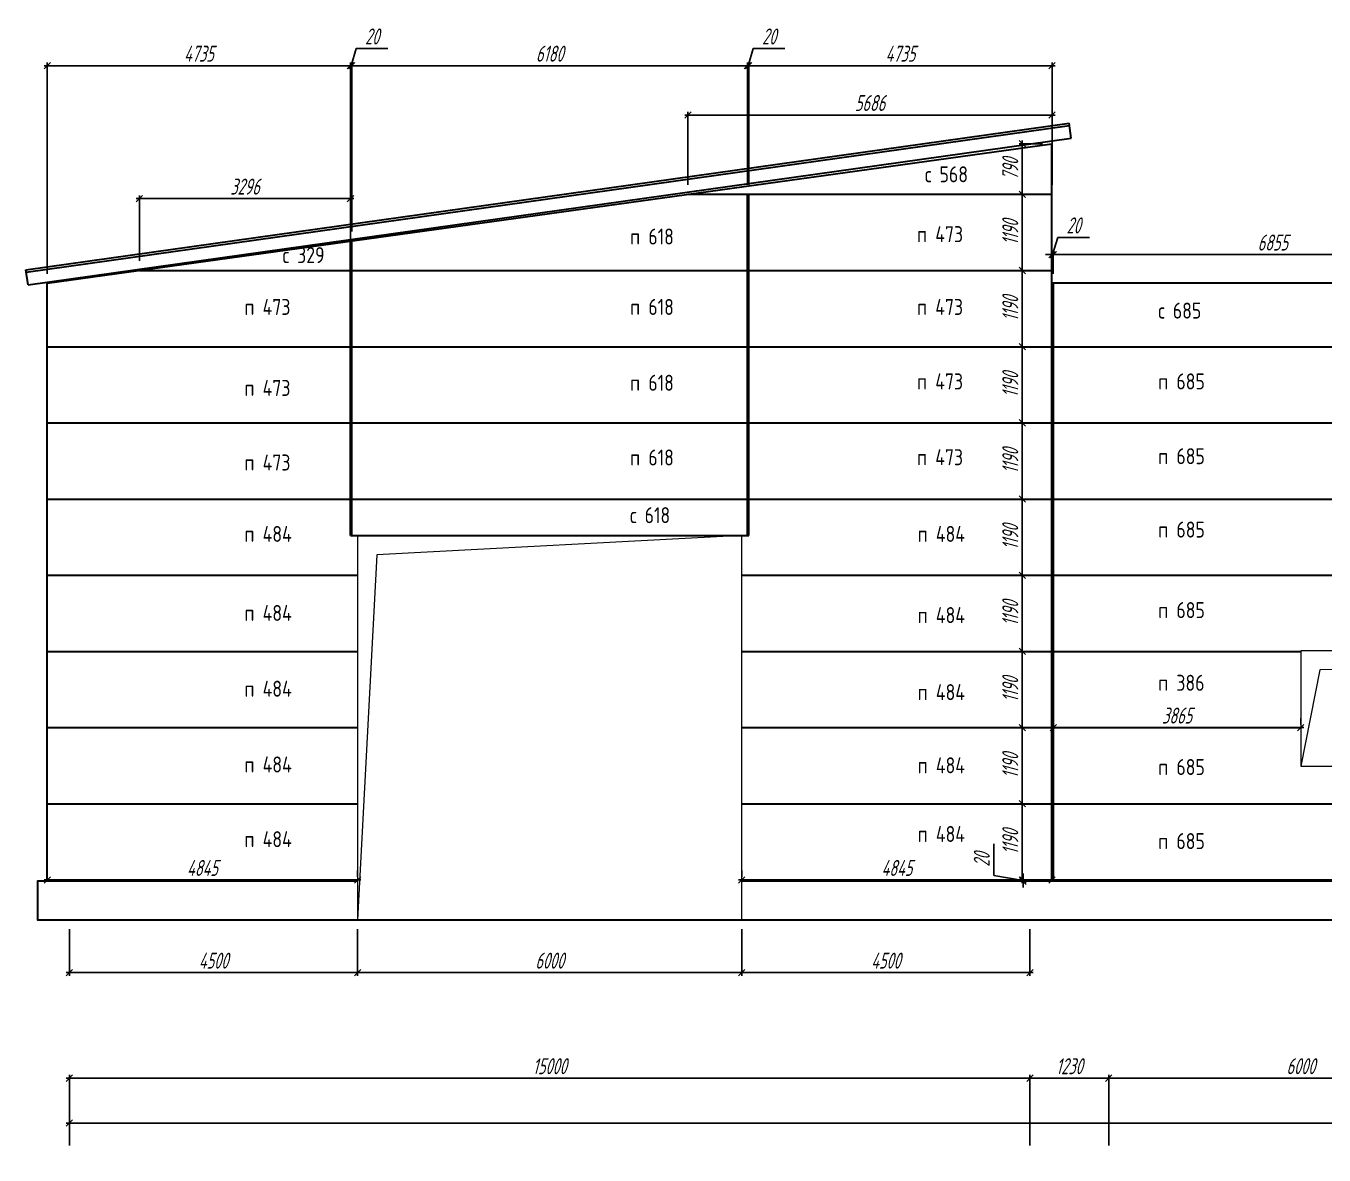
# Model space of a CAD drawing. Header units: millimetres. Extents: x -351329 to 406471, y -253833 to 111767.
# Drawn here: x -88574 to -68303, y -138756 to -121121 of the extents above; entities that cross this region are included whole.
import ezdxf

# ---------------------------------------------------------------- set-up
doc = ezdxf.new("R2010")
doc.units = ezdxf.units.MM
for name, color, linetype, lineweight in [('_Окна_двери', 131, 'Continuous', 15), ('_Оси', 90, 'Continuous', 13), ('_Размеры', 120, 'Continuous', 13), ('_Сендвичи', 230, 'Continuous', 30), ('_Сендвичи кровля', 5, 'Continuous', 30), ('_Стены', 7, 'Continuous', 30), ('выноска', 7, 'Continuous', 13), ('Нумерация', 91, 'Continuous', 30), ('Нумерация 1000', 50, 'Continuous', 35)]:
    doc.layers.add(name, color=color, linetype=linetype, lineweight=lineweight)
doc.styles.add('Museo sans', font='CS_Gost2304.shx')
doc.styles.add('СПДС_размеры', font='spdswin.shx', dxfattribs={"width": 0.8, "oblique": 15})
doc.dimstyles.new('СПДС', dxfattribs={"dimtxt": 2.5, "dimasz": 1, "dimexe": 0.5, "dimexo": 1.5, "dimtad": 1, "dimdec": 0, "dimtxsty": 'СПДС_размеры', "dimblk": 'OBLIQUE', "dimcen": 2.5, "dimdle": 0.5, "dimadec": 8, "dimazin": 0, "dimtfac": 1, "dimtdec": 0, "dimtix": 1, "dimtmove": 0, "dimatfit": 3, "dimfxl": 1, "dimarcsym": 0})

# ---------------------------------------------------------------- blocks, each defined once
blk = doc.blocks.new('_Oblique')
at = {"layer": 'выноска', "color": 0, "lineweight": -2}
blk.add_line((-0.5, -0.5), (0.5, 0.5), dxfattribs=at)
blk = doc.blocks.new('*D362')
at = {"layer": '_Оси', "color": 0, "lineweight": -2, "transparency": 16777216}
for p, q in [((-87896, -138606), (-87896, -138206)), ((-29666, -138606), (-29666, -138206)), ((-29616, -138256), (-87946, -138256))]:
    blk.add_line(p, q, dxfattribs=at)
at = {"layer": 'Defpoints', "color": 0, "transparency": 16777216}
for p in [(-87896, -138256), (-87896, -138756), (-29666, -138756)]:
    blk.add_point(p, dxfattribs=at)
at = {"layer": '_Оси', "color": 0, "lineweight": -2, "transparency": 16777216, "xscale": 100, "yscale": 100, "zscale": 100, "rotation": 180}
blk.add_blockref('_Oblique', (-87896, -138256), dxfattribs=at)
at = {"layer": '_Оси', "color": 0, "lineweight": -2, "transparency": 16777216, "xscale": 100, "yscale": 100, "zscale": 100}
blk.add_blockref('_Oblique', (-29666, -138256), dxfattribs=at)
at = {"layer": '_Оси', "color": 0, "lineweight": 25, "transparency": 16777216, "insert": (-58781, -138069), "char_height": 250, "attachment_point": 5, "style": 'СПДС_размеры'}
blk.add_mtext('58230', dxfattribs=at)
blk = doc.blocks.new('*D369')
at = {"layer": '_Оси', "color": 0, "lineweight": -2, "transparency": 16777216}
for p, q in [((-65616, -137556), (-71716, -137556)), ((-71666, -138606), (-71666, -137506)), ((-65666, -138606), (-65666, -137506))]:
    blk.add_line(p, q, dxfattribs=at)
at = {"layer": 'Defpoints', "color": 0, "transparency": 16777216}
for p in [(-71666, -137556), (-71666, -138756), (-65666, -138756)]:
    blk.add_point(p, dxfattribs=at)
at = {"layer": '_Оси', "color": 0, "lineweight": -2, "transparency": 16777216, "xscale": 100, "yscale": 100, "zscale": 100, "rotation": 180}
blk.add_blockref('_Oblique', (-71666, -137556), dxfattribs=at)
at = {"layer": '_Оси', "color": 0, "lineweight": -2, "transparency": 16777216, "xscale": 100, "yscale": 100, "zscale": 100}
blk.add_blockref('_Oblique', (-65666, -137556), dxfattribs=at)
at = {"layer": '_Оси', "color": 0, "lineweight": 25, "transparency": 16777216, "insert": (-68666, -137369), "char_height": 250, "attachment_point": 5, "style": 'СПДС_размеры'}
blk.add_mtext('6000', dxfattribs=at)
blk = doc.blocks.new('*D370')
at = {"layer": '_Оси', "color": 0, "lineweight": -2, "transparency": 16777216}
for p, q in [((-71616, -137556), (-72946, -137556)), ((-72896, -138606), (-72896, -137506)), ((-71666, -138606), (-71666, -137506))]:
    blk.add_line(p, q, dxfattribs=at)
at = {"layer": 'Defpoints', "color": 0, "transparency": 16777216}
for p in [(-72896, -137556), (-72896, -138756), (-71666, -138756)]:
    blk.add_point(p, dxfattribs=at)
at = {"layer": '_Оси', "color": 0, "lineweight": -2, "transparency": 16777216, "xscale": 100, "yscale": 100, "zscale": 100, "rotation": 180}
blk.add_blockref('_Oblique', (-72896, -137556), dxfattribs=at)
at = {"layer": '_Оси', "color": 0, "lineweight": -2, "transparency": 16777216, "xscale": 100, "yscale": 100, "zscale": 100}
blk.add_blockref('_Oblique', (-71666, -137556), dxfattribs=at)
at = {"layer": '_Оси', "color": 0, "lineweight": 25, "transparency": 16777216, "insert": (-72281, -137369), "char_height": 250, "attachment_point": 5, "style": 'СПДС_размеры'}
blk.add_mtext('1230', dxfattribs=at)
blk = doc.blocks.new('*D371')
at = {"layer": '_Оси', "color": 0, "lineweight": -2, "transparency": 16777216}
for p, q in [((-72846, -137556), (-87946, -137556)), ((-87896, -138606), (-87896, -137506)), ((-72896, -138606), (-72896, -137506))]:
    blk.add_line(p, q, dxfattribs=at)
at = {"layer": 'Defpoints', "color": 0, "transparency": 16777216}
for p in [(-87896, -137556), (-87896, -138756), (-72896, -138756)]:
    blk.add_point(p, dxfattribs=at)
at = {"layer": '_Оси', "color": 0, "lineweight": -2, "transparency": 16777216, "xscale": 100, "yscale": 100, "zscale": 100, "rotation": 180}
blk.add_blockref('_Oblique', (-87896, -137556), dxfattribs=at)
at = {"layer": '_Оси', "color": 0, "lineweight": -2, "transparency": 16777216, "xscale": 100, "yscale": 100, "zscale": 100}
blk.add_blockref('_Oblique', (-72896, -137556), dxfattribs=at)
at = {"layer": '_Оси', "color": 0, "lineweight": 25, "transparency": 16777216, "insert": (-80396, -137369), "char_height": 250, "attachment_point": 5, "style": 'СПДС_размеры'}
blk.add_mtext('15000', dxfattribs=at)
blk = doc.blocks.new('*U295')
at = {"color": 0, "ltscale": 100}
blk.add_lwpolyline([(0, 0), (6000, 0), (6000, 6000), (0, 6000)], close=True, dxfattribs=at)
blk.add_lwpolyline([(6000, 6000), (300, 5700), (0, 0)], dxfattribs=at)
blk = doc.blocks.new('*U380')
at = {"color": 0, "ltscale": 100}
blk.add_lwpolyline([(0, 0), (36000, 0), (36000, 1800), (0, 1800)], close=True, dxfattribs=at)
blk.add_lwpolyline([(36000, 1800), (300, 1500), (0, 0)], dxfattribs=at)
blk = doc.blocks.new('*D381')
at = {"layer": '_Размеры', "color": 0, "lineweight": -2, "ltscale": 100, "transparency": 16777216}
for p, q in [((-78287, -122512), (-72501, -122512)), ((-78237, -123600), (-78237, -122462)), ((-72551, -123600), (-72551, -122462))]:
    blk.add_line(p, q, dxfattribs=at)
at = {"layer": 'Defpoints', "color": 0, "ltscale": 100, "transparency": 16777216}
for p in [(-72551, -122512), (-78237, -123750), (-72551, -123750)]:
    blk.add_point(p, dxfattribs=at)
at = {"layer": '_Размеры', "color": 0, "lineweight": -2, "ltscale": 100, "transparency": 16777216, "xscale": 100, "yscale": 100, "zscale": 100, "rotation": 180}
blk.add_blockref('_Oblique', (-78237, -122512), dxfattribs=at)
at = {"layer": '_Размеры', "color": 0, "lineweight": -2, "ltscale": 100, "transparency": 16777216, "xscale": 100, "yscale": 100, "zscale": 100}
blk.add_blockref('_Oblique', (-72551, -122512), dxfattribs=at)
at = {"layer": '_Размеры', "color": 0, "ltscale": 100, "transparency": 16777216, "insert": (-75394, -122324), "char_height": 250, "attachment_point": 5, "style": 'СПДС_размеры'}
blk.add_mtext('5686', dxfattribs=at)
blk = doc.blocks.new('*D382')
at = {"layer": '_Размеры', "color": 0, "lineweight": -2, "ltscale": 100, "transparency": 16777216}
for p, q in [((-86852, -123817), (-83456, -123817)), ((-86802, -124790), (-86802, -123767)), ((-83506, -124790), (-83506, -123767))]:
    blk.add_line(p, q, dxfattribs=at)
at = {"layer": 'Defpoints', "color": 0, "ltscale": 100, "transparency": 16777216}
for p in [(-83506, -123817), (-86802, -124940), (-83506, -124940)]:
    blk.add_point(p, dxfattribs=at)
at = {"layer": '_Размеры', "color": 0, "lineweight": -2, "ltscale": 100, "transparency": 16777216, "xscale": 100, "yscale": 100, "zscale": 100, "rotation": 180}
blk.add_blockref('_Oblique', (-86802, -123817), dxfattribs=at)
at = {"layer": '_Размеры', "color": 0, "lineweight": -2, "ltscale": 100, "transparency": 16777216, "xscale": 100, "yscale": 100, "zscale": 100}
blk.add_blockref('_Oblique', (-83506, -123817), dxfattribs=at)
at = {"layer": '_Размеры', "color": 0, "ltscale": 100, "transparency": 16777216, "insert": (-85154, -123630), "char_height": 250, "attachment_point": 5, "style": 'СПДС_размеры'}
blk.add_mtext('3296', dxfattribs=at)
blk = doc.blocks.new('*D383')
at = {"layer": '_Размеры', "color": 0, "lineweight": -2, "ltscale": 100, "transparency": 16777216}
for p, q in [((-88291, -121741), (-83456, -121741)), ((-88241, -124990), (-88241, -121691)), ((-83506, -124332), (-83506, -121691))]:
    blk.add_line(p, q, dxfattribs=at)
at = {"layer": 'Defpoints', "color": 0, "ltscale": 100, "transparency": 16777216}
for p in [(-83506, -121741), (-83506, -124482), (-88241, -125140)]:
    blk.add_point(p, dxfattribs=at)
at = {"layer": '_Размеры', "color": 0, "lineweight": -2, "ltscale": 100, "transparency": 16777216, "xscale": 100, "yscale": 100, "zscale": 100, "rotation": 180}
blk.add_blockref('_Oblique', (-88241, -121741), dxfattribs=at)
at = {"layer": '_Размеры', "color": 0, "lineweight": -2, "ltscale": 100, "transparency": 16777216, "xscale": 100, "yscale": 100, "zscale": 100}
blk.add_blockref('_Oblique', (-83506, -121741), dxfattribs=at)
at = {"layer": '_Размеры', "color": 0, "ltscale": 100, "transparency": 16777216, "insert": (-85874, -121554), "char_height": 250, "attachment_point": 5, "style": 'СПДС_размеры'}
blk.add_mtext('4735', dxfattribs=at)
blk = doc.blocks.new('*D384')
at = {"layer": '_Размеры', "color": 0, "lineweight": -2, "ltscale": 100, "transparency": 16777216}
for p, q in [((-83496, -121741), (-83416, -121472)), ((-83416, -121472), (-82922, -121472)), ((-83506, -121741), (-83606, -121741)), ((-83506, -124332), (-83506, -121691)), ((-83506, -121741), (-83486, -121741)), ((-83506, -121741), (-83486, -121741)), ((-83486, -124329), (-83486, -121691)), ((-83486, -121741), (-83386, -121741))]:
    blk.add_line(p, q, dxfattribs=at)
at = {"layer": 'Defpoints', "color": 0, "ltscale": 100, "transparency": 16777216}
for p in [(-83486, -121741), (-83506, -124482), (-83486, -124479)]:
    blk.add_point(p, dxfattribs=at)
at = {"layer": '_Размеры', "color": 0, "lineweight": -2, "ltscale": 100, "transparency": 16777216, "xscale": 100, "yscale": 100, "zscale": 100}
blk.add_blockref('_Oblique', (-83506, -121741), dxfattribs=at)
at = {"layer": '_Размеры', "color": 0, "lineweight": -2, "ltscale": 100, "transparency": 16777216, "xscale": 100, "yscale": 100, "zscale": 100, "rotation": 180}
blk.add_blockref('_Oblique', (-83486, -121741), dxfattribs=at)
at = {"layer": '_Размеры', "color": 0, "ltscale": 100, "transparency": 16777216, "insert": (-83169, -121285), "char_height": 250, "attachment_point": 5, "style": 'СПДС_размеры'}
blk.add_mtext('20', dxfattribs=at)
blk = doc.blocks.new('*D385')
at = {"layer": '_Размеры', "color": 0, "lineweight": -2, "ltscale": 100, "transparency": 16777216}
for p, q in [((-83536, -121741), (-77256, -121741)), ((-83486, -124329), (-83486, -121691)), ((-77306, -123600), (-77306, -121691))]:
    blk.add_line(p, q, dxfattribs=at)
at = {"layer": 'Defpoints', "color": 0, "ltscale": 100, "transparency": 16777216}
for p in [(-77306, -121741), (-77306, -123750), (-83486, -124479)]:
    blk.add_point(p, dxfattribs=at)
at = {"layer": '_Размеры', "color": 0, "lineweight": -2, "ltscale": 100, "transparency": 16777216, "xscale": 100, "yscale": 100, "zscale": 100, "rotation": 180}
blk.add_blockref('_Oblique', (-83486, -121741), dxfattribs=at)
at = {"layer": '_Размеры', "color": 0, "lineweight": -2, "ltscale": 100, "transparency": 16777216, "xscale": 100, "yscale": 100, "zscale": 100}
blk.add_blockref('_Oblique', (-77306, -121741), dxfattribs=at)
at = {"layer": '_Размеры', "color": 0, "ltscale": 100, "transparency": 16777216, "insert": (-80396, -121554), "char_height": 250, "attachment_point": 5, "style": 'СПДС_размеры'}
blk.add_mtext('6180', dxfattribs=at)
blk = doc.blocks.new('*D386')
at = {"layer": '_Размеры', "color": 0, "lineweight": -2, "ltscale": 100, "transparency": 16777216}
for p, q in [((-77296, -121741), (-77216, -121472)), ((-77216, -121472), (-76722, -121472)), ((-77306, -121741), (-77406, -121741)), ((-77306, -123600), (-77306, -121691)), ((-77306, -121741), (-77286, -121741)), ((-77306, -121741), (-77286, -121741)), ((-77286, -123600), (-77286, -121691)), ((-77286, -121741), (-77186, -121741))]:
    blk.add_line(p, q, dxfattribs=at)
at = {"layer": 'Defpoints', "color": 0, "ltscale": 100, "transparency": 16777216}
for p in [(-77286, -121741), (-77306, -123750), (-77286, -123750)]:
    blk.add_point(p, dxfattribs=at)
at = {"layer": '_Размеры', "color": 0, "lineweight": -2, "ltscale": 100, "transparency": 16777216, "xscale": 100, "yscale": 100, "zscale": 100}
blk.add_blockref('_Oblique', (-77306, -121741), dxfattribs=at)
at = {"layer": '_Размеры', "color": 0, "lineweight": -2, "ltscale": 100, "transparency": 16777216, "xscale": 100, "yscale": 100, "zscale": 100, "rotation": 180}
blk.add_blockref('_Oblique', (-77286, -121741), dxfattribs=at)
at = {"layer": '_Размеры', "color": 0, "ltscale": 100, "transparency": 16777216, "insert": (-76969, -121285), "char_height": 250, "attachment_point": 5, "style": 'СПДС_размеры'}
blk.add_mtext('20', dxfattribs=at)
blk = doc.blocks.new('*D387')
at = {"layer": '_Размеры', "color": 0, "lineweight": -2, "ltscale": 100, "transparency": 16777216}
for p, q in [((-77336, -121741), (-72501, -121741)), ((-77286, -123600), (-77286, -121691)), ((-72551, -122810), (-72551, -121691))]:
    blk.add_line(p, q, dxfattribs=at)
at = {"layer": 'Defpoints', "color": 0, "ltscale": 100, "transparency": 16777216}
for p in [(-72551, -121741), (-72551, -122960), (-77286, -123750)]:
    blk.add_point(p, dxfattribs=at)
at = {"layer": '_Размеры', "color": 0, "lineweight": -2, "ltscale": 100, "transparency": 16777216, "xscale": 100, "yscale": 100, "zscale": 100, "rotation": 180}
blk.add_blockref('_Oblique', (-77286, -121741), dxfattribs=at)
at = {"layer": '_Размеры', "color": 0, "lineweight": -2, "ltscale": 100, "transparency": 16777216, "xscale": 100, "yscale": 100, "zscale": 100}
blk.add_blockref('_Oblique', (-72551, -121741), dxfattribs=at)
at = {"layer": '_Размеры', "color": 0, "ltscale": 100, "transparency": 16777216, "insert": (-74919, -121554), "char_height": 250, "attachment_point": 5, "style": 'СПДС_размеры'}
blk.add_mtext('4735', dxfattribs=at)
blk = doc.blocks.new('*D388')
at = {"layer": '_Размеры', "color": 0, "lineweight": -2, "ltscale": 100, "transparency": 16777216}
for p, q in [((-72541, -124692), (-72461, -124423)), ((-72461, -124423), (-71967, -124423)), ((-72551, -124990), (-72551, -124642)), ((-72531, -124990), (-72531, -124642)), ((-72551, -124692), (-72651, -124692)), ((-72551, -124692), (-72531, -124692)), ((-72551, -124692), (-72531, -124692)), ((-72531, -124692), (-72431, -124692))]:
    blk.add_line(p, q, dxfattribs=at)
at = {"layer": 'Defpoints', "color": 0, "ltscale": 100, "transparency": 16777216}
for p in [(-72531, -124692), (-72551, -125140), (-72531, -125140)]:
    blk.add_point(p, dxfattribs=at)
at = {"layer": '_Размеры', "color": 0, "lineweight": -2, "ltscale": 100, "transparency": 16777216, "xscale": 100, "yscale": 100, "zscale": 100}
blk.add_blockref('_Oblique', (-72551, -124692), dxfattribs=at)
at = {"layer": '_Размеры', "color": 0, "lineweight": -2, "ltscale": 100, "transparency": 16777216, "xscale": 100, "yscale": 100, "zscale": 100, "rotation": 180}
blk.add_blockref('_Oblique', (-72531, -124692), dxfattribs=at)
at = {"layer": '_Размеры', "color": 0, "ltscale": 100, "transparency": 16777216, "insert": (-72214, -124236), "char_height": 250, "attachment_point": 5, "style": 'СПДС_размеры'}
blk.add_mtext('20', dxfattribs=at)
blk = doc.blocks.new('*D389')
at = {"layer": '_Размеры', "color": 0, "lineweight": -2, "ltscale": 100, "transparency": 16777216}
for p, q in [((-72531, -124990), (-72531, -124642)), ((-65676, -124990), (-65676, -124642)), ((-72581, -124692), (-65626, -124692))]:
    blk.add_line(p, q, dxfattribs=at)
at = {"layer": 'Defpoints', "color": 0, "ltscale": 100, "transparency": 16777216}
for p in [(-65676, -124692), (-72531, -125140), (-65676, -125140)]:
    blk.add_point(p, dxfattribs=at)
at = {"layer": '_Размеры', "color": 0, "lineweight": -2, "ltscale": 100, "transparency": 16777216, "xscale": 100, "yscale": 100, "zscale": 100, "rotation": 180}
blk.add_blockref('_Oblique', (-72531, -124692), dxfattribs=at)
at = {"layer": '_Размеры', "color": 0, "lineweight": -2, "ltscale": 100, "transparency": 16777216, "xscale": 100, "yscale": 100, "zscale": 100}
blk.add_blockref('_Oblique', (-65676, -124692), dxfattribs=at)
at = {"layer": '_Размеры', "color": 0, "ltscale": 100, "transparency": 16777216, "insert": (-69104, -124504), "char_height": 250, "attachment_point": 5, "style": 'СПДС_размеры'}
blk.add_mtext('6855', dxfattribs=at)
blk = doc.blocks.new('*D404')
at = {"layer": '_Размеры', "color": 0, "lineweight": -2, "ltscale": 100, "transparency": 16777216}
for p, q in [((-88241, -134310), (-88241, -134410)), ((-83396, -134310), (-83396, -134410)), ((-88291, -134460), (-83346, -134460))]:
    blk.add_line(p, q, dxfattribs=at)
at = {"layer": 'Defpoints', "color": 0, "ltscale": 100, "transparency": 16777216}
for p in [(-88241, -134460), (-83396, -134460), (-83396, -134460)]:
    blk.add_point(p, dxfattribs=at)
at = {"layer": '_Размеры', "color": 0, "lineweight": -2, "ltscale": 100, "transparency": 16777216, "xscale": 100, "yscale": 100, "zscale": 100, "rotation": 180}
blk.add_blockref('_Oblique', (-88241, -134460), dxfattribs=at)
at = {"layer": '_Размеры', "color": 0, "lineweight": -2, "ltscale": 100, "transparency": 16777216, "xscale": 100, "yscale": 100, "zscale": 100}
blk.add_blockref('_Oblique', (-83396, -134460), dxfattribs=at)
at = {"layer": '_Размеры', "color": 0, "ltscale": 100, "transparency": 16777216, "insert": (-85819, -134272), "char_height": 250, "attachment_point": 5, "style": 'СПДС_размеры'}
blk.add_mtext('4845', dxfattribs=at)
blk = doc.blocks.new('*D405')
at = {"layer": '_Размеры', "color": 0, "lineweight": -2, "ltscale": 100, "transparency": 16777216}
for p, q in [((-77396, -134310), (-77396, -134410)), ((-72551, -134310), (-72551, -134410)), ((-77446, -134460), (-72501, -134460))]:
    blk.add_line(p, q, dxfattribs=at)
at = {"layer": 'Defpoints', "color": 0, "ltscale": 100, "transparency": 16777216}
for p in [(-77396, -134460), (-72551, -134460), (-72551, -134460)]:
    blk.add_point(p, dxfattribs=at)
at = {"layer": '_Размеры', "color": 0, "lineweight": -2, "ltscale": 100, "transparency": 16777216, "xscale": 100, "yscale": 100, "zscale": 100, "rotation": 180}
blk.add_blockref('_Oblique', (-77396, -134460), dxfattribs=at)
at = {"layer": '_Размеры', "color": 0, "lineweight": -2, "ltscale": 100, "transparency": 16777216, "xscale": 100, "yscale": 100, "zscale": 100}
blk.add_blockref('_Oblique', (-72551, -134460), dxfattribs=at)
at = {"layer": '_Размеры', "color": 0, "ltscale": 100, "transparency": 16777216, "insert": (-74974, -134272), "char_height": 250, "attachment_point": 5, "style": 'СПДС_размеры'}
blk.add_mtext('4845', dxfattribs=at)
blk = doc.blocks.new('*D406')
at = {"layer": '_Размеры', "color": 0, "lineweight": -2, "ltscale": 100, "transparency": 16777216}
for p, q in [((-72531, -131930), (-72531, -132030)), ((-68666, -131930), (-68666, -132030)), ((-72581, -132080), (-68616, -132080))]:
    blk.add_line(p, q, dxfattribs=at)
at = {"layer": 'Defpoints', "color": 0, "ltscale": 100, "transparency": 16777216}
for p in [(-72531, -132080), (-68666, -132080), (-68666, -132080)]:
    blk.add_point(p, dxfattribs=at)
at = {"layer": '_Размеры', "color": 0, "lineweight": -2, "ltscale": 100, "transparency": 16777216, "xscale": 100, "yscale": 100, "zscale": 100, "rotation": 180}
blk.add_blockref('_Oblique', (-72531, -132080), dxfattribs=at)
at = {"layer": '_Размеры', "color": 0, "lineweight": -2, "ltscale": 100, "transparency": 16777216, "xscale": 100, "yscale": 100, "zscale": 100}
blk.add_blockref('_Oblique', (-68666, -132080), dxfattribs=at)
at = {"layer": '_Размеры', "color": 0, "ltscale": 100, "transparency": 16777216, "insert": (-70599, -131892), "char_height": 250, "attachment_point": 5, "style": 'СПДС_размеры'}
blk.add_mtext('3865', dxfattribs=at)
blk = doc.blocks.new('*D408')
at = {"layer": '_Размеры', "color": 0, "lineweight": -2, "ltscale": 100, "transparency": 16777216}
for p, q in [((-72701, -122960), (-73066, -122960)), ((-73016, -122910), (-73016, -123800)), ((-72701, -123750), (-73066, -123750))]:
    blk.add_line(p, q, dxfattribs=at)
at = {"layer": 'Defpoints', "color": 0, "ltscale": 100, "transparency": 16777216}
for p in [(-72551, -122960), (-73016, -123750), (-72551, -123750)]:
    blk.add_point(p, dxfattribs=at)
at = {"layer": '_Размеры', "color": 0, "lineweight": -2, "ltscale": 100, "transparency": 16777216, "xscale": 100, "yscale": 100, "zscale": 100}
for p, rotation in [((-73016, -122960), 90), ((-73016, -123750), 270)]:
    blk.add_blockref('_Oblique', p, dxfattribs=dict(at, rotation=rotation))
at = {"layer": '_Размеры', "color": 0, "ltscale": 100, "transparency": 16777216, "insert": (-73203, -123355), "char_height": 250, "attachment_point": 5, "rotation": 90, "style": 'СПДС_размеры'}
blk.add_mtext('790', dxfattribs=at)
blk = doc.blocks.new('*D409')
at = {"layer": '_Размеры', "color": 0, "lineweight": -2, "ltscale": 100, "transparency": 16777216}
for p, q in [((-72701, -123750), (-73066, -123750)), ((-73016, -123700), (-73016, -124990)), ((-72701, -124940), (-73066, -124940))]:
    blk.add_line(p, q, dxfattribs=at)
at = {"layer": 'Defpoints', "color": 0, "ltscale": 100, "transparency": 16777216}
for p in [(-72551, -123750), (-73016, -124940), (-72551, -124940)]:
    blk.add_point(p, dxfattribs=at)
at = {"layer": '_Размеры', "color": 0, "lineweight": -2, "ltscale": 100, "transparency": 16777216, "xscale": 100, "yscale": 100, "zscale": 100}
for p, rotation in [((-73016, -123750), 90), ((-73016, -124940), 270)]:
    blk.add_blockref('_Oblique', p, dxfattribs=dict(at, rotation=rotation))
at = {"layer": '_Размеры', "color": 0, "ltscale": 100, "transparency": 16777216, "insert": (-73203, -124345), "char_height": 250, "attachment_point": 5, "rotation": 90, "style": 'СПДС_размеры'}
blk.add_mtext('1190', dxfattribs=at)
blk = doc.blocks.new('*D410')
at = {"layer": '_Размеры', "color": 0, "lineweight": -2, "ltscale": 100, "transparency": 16777216}
for p, q in [((-72701, -124940), (-73066, -124940)), ((-73016, -124890), (-73016, -126180)), ((-72701, -126130), (-73066, -126130))]:
    blk.add_line(p, q, dxfattribs=at)
at = {"layer": 'Defpoints', "color": 0, "ltscale": 100, "transparency": 16777216}
for p in [(-72551, -124940), (-73016, -126130), (-72551, -126130)]:
    blk.add_point(p, dxfattribs=at)
at = {"layer": '_Размеры', "color": 0, "lineweight": -2, "ltscale": 100, "transparency": 16777216, "xscale": 100, "yscale": 100, "zscale": 100}
for p, rotation in [((-73016, -124940), 90), ((-73016, -126130), 270)]:
    blk.add_blockref('_Oblique', p, dxfattribs=dict(at, rotation=rotation))
at = {"layer": '_Размеры', "color": 0, "ltscale": 100, "transparency": 16777216, "insert": (-73203, -125535), "char_height": 250, "attachment_point": 5, "rotation": 90, "style": 'СПДС_размеры'}
blk.add_mtext('1190', dxfattribs=at)
blk = doc.blocks.new('*D411')
at = {"layer": '_Размеры', "color": 0, "lineweight": -2, "ltscale": 100, "transparency": 16777216}
for p, q in [((-73016, -126080), (-73016, -127370)), ((-72701, -126130), (-73066, -126130)), ((-72701, -127320), (-73066, -127320))]:
    blk.add_line(p, q, dxfattribs=at)
at = {"layer": 'Defpoints', "color": 0, "ltscale": 100, "transparency": 16777216}
for p in [(-72551, -126130), (-73016, -127320), (-72551, -127320)]:
    blk.add_point(p, dxfattribs=at)
at = {"layer": '_Размеры', "color": 0, "lineweight": -2, "ltscale": 100, "transparency": 16777216, "xscale": 100, "yscale": 100, "zscale": 100}
for p, rotation in [((-73016, -126130), 90), ((-73016, -127320), 270)]:
    blk.add_blockref('_Oblique', p, dxfattribs=dict(at, rotation=rotation))
at = {"layer": '_Размеры', "color": 0, "ltscale": 100, "transparency": 16777216, "insert": (-73203, -126725), "char_height": 250, "attachment_point": 5, "rotation": 90, "style": 'СПДС_размеры'}
blk.add_mtext('1190', dxfattribs=at)
blk = doc.blocks.new('*D412')
at = {"layer": '_Размеры', "color": 0, "lineweight": -2, "ltscale": 100, "transparency": 16777216}
for p, q in [((-73016, -127270), (-73016, -128560)), ((-72701, -127320), (-73066, -127320)), ((-72701, -128510), (-73066, -128510))]:
    blk.add_line(p, q, dxfattribs=at)
at = {"layer": 'Defpoints', "color": 0, "ltscale": 100, "transparency": 16777216}
for p in [(-72551, -127320), (-73016, -128510), (-72551, -128510)]:
    blk.add_point(p, dxfattribs=at)
at = {"layer": '_Размеры', "color": 0, "lineweight": -2, "ltscale": 100, "transparency": 16777216, "xscale": 100, "yscale": 100, "zscale": 100}
for p, rotation in [((-73016, -127320), 90), ((-73016, -128510), 270)]:
    blk.add_blockref('_Oblique', p, dxfattribs=dict(at, rotation=rotation))
at = {"layer": '_Размеры', "color": 0, "ltscale": 100, "transparency": 16777216, "insert": (-73203, -127915), "char_height": 250, "attachment_point": 5, "rotation": 90, "style": 'СПДС_размеры'}
blk.add_mtext('1190', dxfattribs=at)
blk = doc.blocks.new('*D413')
at = {"layer": '_Размеры', "color": 0, "lineweight": -2, "ltscale": 100, "transparency": 16777216}
for p, q in [((-72701, -128510), (-73066, -128510)), ((-73016, -128460), (-73016, -129750)), ((-72701, -129700), (-73066, -129700))]:
    blk.add_line(p, q, dxfattribs=at)
at = {"layer": 'Defpoints', "color": 0, "ltscale": 100, "transparency": 16777216}
for p in [(-72551, -128510), (-73016, -129700), (-72551, -129700)]:
    blk.add_point(p, dxfattribs=at)
at = {"layer": '_Размеры', "color": 0, "lineweight": -2, "ltscale": 100, "transparency": 16777216, "xscale": 100, "yscale": 100, "zscale": 100}
for p, rotation in [((-73016, -128510), 90), ((-73016, -129700), 270)]:
    blk.add_blockref('_Oblique', p, dxfattribs=dict(at, rotation=rotation))
at = {"layer": '_Размеры', "color": 0, "ltscale": 100, "transparency": 16777216, "insert": (-73203, -129105), "char_height": 250, "attachment_point": 5, "rotation": 90, "style": 'СПДС_размеры'}
blk.add_mtext('1190', dxfattribs=at)
blk = doc.blocks.new('*D414')
at = {"layer": '_Размеры', "color": 0, "lineweight": -2, "ltscale": 100, "transparency": 16777216}
for p, q in [((-72701, -129700), (-73066, -129700)), ((-73016, -129650), (-73016, -130940)), ((-72701, -130890), (-73066, -130890))]:
    blk.add_line(p, q, dxfattribs=at)
at = {"layer": 'Defpoints', "color": 0, "ltscale": 100, "transparency": 16777216}
for p in [(-72551, -129700), (-73016, -130890), (-72551, -130890)]:
    blk.add_point(p, dxfattribs=at)
at = {"layer": '_Размеры', "color": 0, "lineweight": -2, "ltscale": 100, "transparency": 16777216, "xscale": 100, "yscale": 100, "zscale": 100}
for p, rotation in [((-73016, -129700), 90), ((-73016, -130890), 270)]:
    blk.add_blockref('_Oblique', p, dxfattribs=dict(at, rotation=rotation))
at = {"layer": '_Размеры', "color": 0, "ltscale": 100, "transparency": 16777216, "insert": (-73203, -130295), "char_height": 250, "attachment_point": 5, "rotation": 90, "style": 'СПДС_размеры'}
blk.add_mtext('1190', dxfattribs=at)
blk = doc.blocks.new('*D415')
at = {"layer": '_Размеры', "color": 0, "lineweight": -2, "ltscale": 100, "transparency": 16777216}
for p, q in [((-72701, -130890), (-73066, -130890)), ((-73016, -130840), (-73016, -132130)), ((-72701, -132080), (-73066, -132080))]:
    blk.add_line(p, q, dxfattribs=at)
at = {"layer": 'Defpoints', "color": 0, "ltscale": 100, "transparency": 16777216}
for p in [(-72551, -130890), (-73016, -132080), (-72551, -132080)]:
    blk.add_point(p, dxfattribs=at)
at = {"layer": '_Размеры', "color": 0, "lineweight": -2, "ltscale": 100, "transparency": 16777216, "xscale": 100, "yscale": 100, "zscale": 100}
for p, rotation in [((-73016, -130890), 90), ((-73016, -132080), 270)]:
    blk.add_blockref('_Oblique', p, dxfattribs=dict(at, rotation=rotation))
at = {"layer": '_Размеры', "color": 0, "ltscale": 100, "transparency": 16777216, "insert": (-73203, -131485), "char_height": 250, "attachment_point": 5, "rotation": 90, "style": 'СПДС_размеры'}
blk.add_mtext('1190', dxfattribs=at)
blk = doc.blocks.new('*D416')
at = {"layer": '_Размеры', "color": 0, "lineweight": -2, "ltscale": 100, "transparency": 16777216}
for p, q in [((-72701, -132080), (-73066, -132080)), ((-73016, -132030), (-73016, -133320)), ((-72701, -133270), (-73066, -133270))]:
    blk.add_line(p, q, dxfattribs=at)
at = {"layer": 'Defpoints', "color": 0, "ltscale": 100, "transparency": 16777216}
for p in [(-72551, -132080), (-73016, -133270), (-72551, -133270)]:
    blk.add_point(p, dxfattribs=at)
at = {"layer": '_Размеры', "color": 0, "lineweight": -2, "ltscale": 100, "transparency": 16777216, "xscale": 100, "yscale": 100, "zscale": 100}
for p, rotation in [((-73016, -132080), 90), ((-73016, -133270), 270)]:
    blk.add_blockref('_Oblique', p, dxfattribs=dict(at, rotation=rotation))
at = {"layer": '_Размеры', "color": 0, "ltscale": 100, "transparency": 16777216, "insert": (-73203, -132675), "char_height": 250, "attachment_point": 5, "rotation": 90, "style": 'СПДС_размеры'}
blk.add_mtext('1190', dxfattribs=at)
blk = doc.blocks.new('*D417')
at = {"layer": '_Размеры', "color": 0, "lineweight": -2, "ltscale": 100, "transparency": 16777216}
for p, q in [((-72701, -133270), (-73066, -133270)), ((-73016, -133220), (-73016, -134510)), ((-72701, -134460), (-73066, -134460))]:
    blk.add_line(p, q, dxfattribs=at)
at = {"layer": 'Defpoints', "color": 0, "ltscale": 100, "transparency": 16777216}
for p in [(-72551, -133270), (-73016, -134460), (-72551, -134460)]:
    blk.add_point(p, dxfattribs=at)
at = {"layer": '_Размеры', "color": 0, "lineweight": -2, "ltscale": 100, "transparency": 16777216, "xscale": 100, "yscale": 100, "zscale": 100}
for p, rotation in [((-73016, -133270), 90), ((-73016, -134460), 270)]:
    blk.add_blockref('_Oblique', p, dxfattribs=dict(at, rotation=rotation))
at = {"layer": '_Размеры', "color": 0, "ltscale": 100, "transparency": 16777216, "insert": (-73203, -133865), "char_height": 250, "attachment_point": 5, "rotation": 90, "style": 'СПДС_размеры'}
blk.add_mtext('1190', dxfattribs=at)
blk = doc.blocks.new('*D418')
at = {"layer": '_Размеры', "color": 0, "lineweight": -2, "ltscale": 100, "transparency": 16777216}
for p, q in [((-73461, -134389), (-73461, -133896)), ((-73004, -134470), (-73461, -134389)), ((-73004, -134460), (-73004, -134360)), ((-72701, -134460), (-73054, -134460)), ((-73040, -134480), (-73054, -134480)), ((-73004, -134460), (-73004, -134480)), ((-73004, -134460), (-73004, -134480)), ((-73004, -134480), (-73004, -134580))]:
    blk.add_line(p, q, dxfattribs=at)
at = {"layer": 'Defpoints', "color": 0, "ltscale": 100, "transparency": 16777216}
for p in [(-73004, -134480), (-72890, -134480), (-72551, -134460)]:
    blk.add_point(p, dxfattribs=at)
at = {"layer": '_Размеры', "color": 0, "lineweight": -2, "ltscale": 100, "transparency": 16777216, "xscale": 100, "yscale": 100, "zscale": 100}
for p, rotation in [((-73004, -134460), 270), ((-73004, -134480), 90)]:
    blk.add_blockref('_Oblique', p, dxfattribs=dict(at, rotation=rotation))
at = {"layer": '_Размеры', "color": 0, "ltscale": 100, "transparency": 16777216, "insert": (-73648, -134143), "char_height": 250, "attachment_point": 5, "rotation": 90, "style": 'СПДС_размеры'}
blk.add_mtext('20', dxfattribs=at)
blk = doc.blocks.new('*D419')
at = {"layer": '_Размеры', "color": 0, "lineweight": -2, "ltscale": 100, "transparency": 16777216}
for p, q in [((-87896, -135230), (-87896, -135957)), ((-83396, -135230), (-83396, -135957)), ((-87946, -135907), (-83346, -135907))]:
    blk.add_line(p, q, dxfattribs=at)
at = {"layer": 'Defpoints', "color": 0, "ltscale": 100, "transparency": 16777216}
for p in [(-87896, -135080), (-83396, -135080), (-83396, -135907)]:
    blk.add_point(p, dxfattribs=at)
at = {"layer": '_Размеры', "color": 0, "lineweight": -2, "ltscale": 100, "transparency": 16777216, "xscale": 100, "yscale": 100, "zscale": 100, "rotation": 180}
blk.add_blockref('_Oblique', (-87896, -135907), dxfattribs=at)
at = {"layer": '_Размеры', "color": 0, "lineweight": -2, "ltscale": 100, "transparency": 16777216, "xscale": 100, "yscale": 100, "zscale": 100}
blk.add_blockref('_Oblique', (-83396, -135907), dxfattribs=at)
at = {"layer": '_Размеры', "color": 0, "ltscale": 100, "transparency": 16777216, "insert": (-85646, -135720), "char_height": 250, "attachment_point": 5, "style": 'СПДС_размеры'}
blk.add_mtext('4500', dxfattribs=at)
blk = doc.blocks.new('*D420')
at = {"layer": '_Размеры', "color": 0, "lineweight": -2, "ltscale": 100, "transparency": 16777216}
for p, q in [((-83396, -135230), (-83396, -135957)), ((-77396, -135230), (-77396, -135957)), ((-83446, -135907), (-77346, -135907))]:
    blk.add_line(p, q, dxfattribs=at)
at = {"layer": 'Defpoints', "color": 0, "ltscale": 100, "transparency": 16777216}
for p in [(-83396, -135080), (-77396, -135080), (-77396, -135907)]:
    blk.add_point(p, dxfattribs=at)
at = {"layer": '_Размеры', "color": 0, "lineweight": -2, "ltscale": 100, "transparency": 16777216, "xscale": 100, "yscale": 100, "zscale": 100, "rotation": 180}
blk.add_blockref('_Oblique', (-83396, -135907), dxfattribs=at)
at = {"layer": '_Размеры', "color": 0, "lineweight": -2, "ltscale": 100, "transparency": 16777216, "xscale": 100, "yscale": 100, "zscale": 100}
blk.add_blockref('_Oblique', (-77396, -135907), dxfattribs=at)
at = {"layer": '_Размеры', "color": 0, "ltscale": 100, "transparency": 16777216, "insert": (-80396, -135720), "char_height": 250, "attachment_point": 5, "style": 'СПДС_размеры'}
blk.add_mtext('6000', dxfattribs=at)
blk = doc.blocks.new('*D421')
at = {"layer": '_Размеры', "color": 0, "lineweight": -2, "ltscale": 100, "transparency": 16777216}
for p, q in [((-77396, -135230), (-77396, -135957)), ((-72896, -135230), (-72896, -135957)), ((-77446, -135907), (-72846, -135907))]:
    blk.add_line(p, q, dxfattribs=at)
at = {"layer": 'Defpoints', "color": 0, "ltscale": 100, "transparency": 16777216}
for p in [(-77396, -135080), (-72896, -135080), (-72896, -135907)]:
    blk.add_point(p, dxfattribs=at)
at = {"layer": '_Размеры', "color": 0, "lineweight": -2, "ltscale": 100, "transparency": 16777216, "xscale": 100, "yscale": 100, "zscale": 100, "rotation": 180}
blk.add_blockref('_Oblique', (-77396, -135907), dxfattribs=at)
at = {"layer": '_Размеры', "color": 0, "lineweight": -2, "ltscale": 100, "transparency": 16777216, "xscale": 100, "yscale": 100, "zscale": 100}
blk.add_blockref('_Oblique', (-72896, -135907), dxfattribs=at)
at = {"layer": '_Размеры', "color": 0, "ltscale": 100, "transparency": 16777216, "insert": (-75146, -135720), "char_height": 250, "attachment_point": 5, "style": 'СПДС_размеры'}
blk.add_mtext('4500', dxfattribs=at)

msp = doc.modelspace()

# ---------------------------------------------------------------- linework, layer by layer
at = {"layer": '_Сендвичи', "ltscale": 100}
for p, q in [((-88241.2, -125140), (-72551.2, -122960)), ((-72551.2, -134460), (-72551.2, -122960)), ((-78237.1, -123750), (-72551.2, -123750)), ((-77306.2, -129080), (-77306.2, -123750)), ((-77286.2, -129080), (-77286.2, -123750)), ((-83506.2, -129080), (-83506.2, -124482.1)), ((-83486.2, -129080), (-83486.2, -124479.3)), ((-86801.8, -124940), (-72551.2, -124940)), ((-88241.2, -134460), (-88241.2, -125140)), ((-29196.2, -125140), (-72551.2, -125140)), ((-72531.2, -125140), (-72531.2, -134460)), ((-88241.2, -126130), (-29196.2, -126130)), ((-88241.2, -127320), (-29196.2, -127320)), ((-88241.2, -128510), (-29196.2, -128510)), ((-83506.2, -129080), (-77286.2, -129080)), ((-88241.2, -129700), (-83396.2, -129700)), ((-77396.2, -129700), (-29196.2, -129700)), ((-88241.2, -130890), (-83396.2, -130890)), ((-77396.2, -130890), (-68666.2, -130890)), ((-88241.2, -132080), (-83396.2, -132080)), ((-77396.2, -132080), (-68666.2, -132080)), ((-88241.2, -133270), (-83396.2, -133270)), ((-77396.2, -133270), (-29196.2, -133270)), ((-88241.2, -134460), (-83396.2, -134460)), ((-77396.2, -134460), (-29196.2, -134460))]:
    msp.add_line(p, q, dxfattribs=at)
at = {"layer": '_Сендвичи кровля', "ltscale": 100}
for p, q in [((-88573.9, -124930.5), (-72283.9, -122641.1)), ((-88569, -124965.2), (-72279, -122675.8)), ((-72251.2, -122873.8), (-72283.9, -122641.1)), ((-88541.2, -125163.2), (-72251.2, -122873.8)), ((-88541.2, -125163.2), (-88573.9, -124930.5))]:
    msp.add_line(p, q, dxfattribs=at)
at = {"layer": '_Стены', "ltscale": 100}
msp.add_lwpolyline([(-83396.2, -134480), (-88396.2, -134480), (-88396.2, -135080), (-29041.2, -135080), (-29041.2, -134480), (-77396.2, -134480)], dxfattribs=at)

# ---------------------------------------------------------------- block references
at = {"layer": '_Окна_двери', "ltscale": 100}
for name, p in [('*U295', (-83396.2, -135080)), ('*U380', (-68666.2, -132680))]:
    msp.add_blockref(name, p, dxfattribs=at)

# ---------------------------------------------------------------- texts
at = {"layer": 'Нумерация', "linetype": 'Continuous', "ltscale": 100, "style": 'Museo sans'}
for s, p in [('п 473', (-74658, -124498)), ('п 618', (-79139, -124535)), ('п 473', (-85162, -125635)), ('п 618', (-79139, -125635)), ('п 473', (-74658, -125635)), ('п 473', (-85162, -126900)), ('п 618', (-79139, -126819)), ('п 473', (-74658, -126798)), ('п 685', (-70893, -126798)), ('п 473', (-85162, -128065)), ('п 618', (-79139, -127986)), ('п 473', (-74658, -127982)), ('п 685', (-70893, -127966)), ('п 685', (-70893, -129112)), ('п 484', (-85162, -129180)), ('п 484', (-74649, -129180)), ('п 685', (-70893, -130370)), ('п 484', (-85162, -130414)), ('п 484', (-74649, -130448)), ('п 484', (-85162, -131598)), ('п 386', (-70893, -131505)), ('п 484', (-74649, -131651)), ('п 484', (-85162, -132781)), ('п 484', (-74649, -132794)), ('п 685', (-70893, -132821)), ('п 484', (-85162, -133948)), ('п 484', (-74649, -133867)), ('п 685', (-70893, -133978))]:
    msp.add_text(s, height=250, dxfattribs=at).set_placement(p)
at = {"layer": 'Нумерация 1000', "linetype": 'Continuous', "ltscale": 100, "style": 'Museo sans'}
for s, p in [('с 568', (-74536, -123563)), ('с 329', (-84567, -124825)), ('с 685', (-70893, -125692)), ('с 618', (-79141, -128887))]:
    msp.add_text(s, height=250, dxfattribs=at).set_placement(p)

# ---------------------------------------------------------------- dimensions: what is measured, and where the dimension line sits
at = {"layer": '_Оси', "lineweight": 25}
for base, p1, p2, picture, middle in [((-87896.2, -137556.3), (-72896.2, -138756.3), (-87896.2, -138756.3), '*D371', (-80396.2, -137368.8)), ((-72896.2, -137556.3), (-71666.2, -138756.3), (-72896.2, -138756.3), '*D370', (-72281.2, -137368.8)), ((-71666.2, -137556.3), (-65666.2, -138756.3), (-71666.2, -138756.3), '*D369', (-68666.2, -137368.8)), ((-87896.2, -138256.3), (-29666.2, -138756.3), (-87896.2, -138756.3), '*D362', (-58781.2, -138068.8))]:
    dim = msp.add_linear_dim(base=base, p1=p1, p2=p2, angle=180, dimstyle='СПДС', override={"dimscale": 100}, dxfattribs=at)
    dim.commit()
    dim.dimension.update_dxf_attribs({"geometry": picture, "text_midpoint": middle})
at = {"layer": '_Размеры', "ltscale": 100}
for base, p1, p2, picture, middle in [((-83486.2, -121741), (-83506.2, -124482.1), (-83486.2, -124479.3), '*D384', (-83353.1, -121284.8)), ((-77286.2, -121741), (-77306.2, -123750), (-77286.2, -123750), '*D386', (-77153.1, -121284.8)), ((-83506.2, -121741), (-88241.2, -125140), (-83506.2, -124482.1), '*D383', (-85873.7, -121553.5)), ((-77306.2, -121741), (-83486.2, -124479.3), (-77306.2, -123750), '*D385', (-80396.2, -121553.5)), ((-72551.2, -121741), (-77286.2, -123750), (-72551.2, -122960), '*D387', (-74918.7, -121553.5)), ((-72551.2, -122512), (-78237.1, -123750), (-72551.2, -123750), '*D381', (-75394.1, -122324.5)), ((-83506.2, -123817), (-86801.8, -124940), (-83506.2, -124940), '*D382', (-85154, -123629.5)), ((-72531.2, -124692), (-72551.2, -125140), (-72531.2, -125140), '*D388', (-72398.1, -124235.8)), ((-65676.2, -124692), (-72531.2, -125140), (-65676.2, -125140), '*D389', (-69103.7, -124504.5)), ((-68666.2, -132080), (-72531.2, -132080), (-68666.2, -132080), '*D406', (-70598.7, -131892.5)), ((-83396.2, -134460), (-88241.2, -134460), (-83396.2, -134460), '*D404', (-85818.7, -134272.5)), ((-72551.2, -134460), (-77396.2, -134460), (-72551.2, -134460), '*D405', (-74973.7, -134272.5)), ((-83396.2, -135907), (-87896.2, -135080), (-83396.2, -135080), '*D419', (-85646.2, -135719.5)), ((-77396.2, -135907), (-83396.2, -135080), (-77396.2, -135080), '*D420', (-80396.2, -135719.5)), ((-72896.2, -135907), (-77396.2, -135080), (-72896.2, -135080), '*D421', (-75146.2, -135719.5))]:
    dim = msp.add_linear_dim(base=base, p1=p1, p2=p2, dimstyle='СПДС', override={"dimscale": 100, "dimtix": 0, "dimtmove": 1}, dxfattribs=at)
    dim.commit()
    dim.dimension.update_dxf_attribs({"geometry": picture, "text_midpoint": middle})
for base, p1, p2, picture, middle in [((-73016, -123750), (-72551.2, -122960), (-72551.2, -123750), '*D408', (-73203.5, -123355)), ((-73016, -124940), (-72551.2, -123750), (-72551.2, -124940), '*D409', (-73203.5, -124345)), ((-73016, -126130), (-72551.2, -124940), (-72551.2, -126130), '*D410', (-73203.5, -125535)), ((-73016, -127320), (-72551.2, -126130), (-72551.2, -127320), '*D411', (-73203.5, -126725)), ((-73016, -128510), (-72551.2, -127320), (-72551.2, -128510), '*D412', (-73203.5, -127915)), ((-73016, -129700), (-72551.2, -128510), (-72551.2, -129700), '*D413', (-73203.5, -129105)), ((-73016, -130890), (-72551.2, -129700), (-72551.2, -130890), '*D414', (-73203.5, -130295)), ((-73016, -132080), (-72551.2, -130890), (-72551.2, -132080), '*D415', (-73203.5, -131485)), ((-73016, -133270), (-72551.2, -132080), (-72551.2, -133270), '*D416', (-73203.5, -132675)), ((-73016, -134460), (-72551.2, -133270), (-72551.2, -134460), '*D417', (-73203.5, -133865))]:
    dim = msp.add_linear_dim(base=base, p1=p1, p2=p2, angle=90, dimstyle='СПДС', override={"dimscale": 100, "dimtix": 0, "dimtmove": 1}, dxfattribs=at)
    dim.commit()
    dim.dimension.update_dxf_attribs({"geometry": picture, "text_midpoint": middle})
dim = msp.add_linear_dim(base=(-73004.4, -134480), p1=(-72551.2, -134460), p2=(-72890.4, -134480), angle=90, dimstyle='СПДС', override={"dimscale": 100, "dimtix": 0, "dimtmove": 1}, dxfattribs=at)
dim.commit()
dim.dimension.update_dxf_attribs({"geometry": '*D418', "text_midpoint": (-73460.6, -134326.9), "dimtype": 160})

doc.saveas('drawing.dxf')
